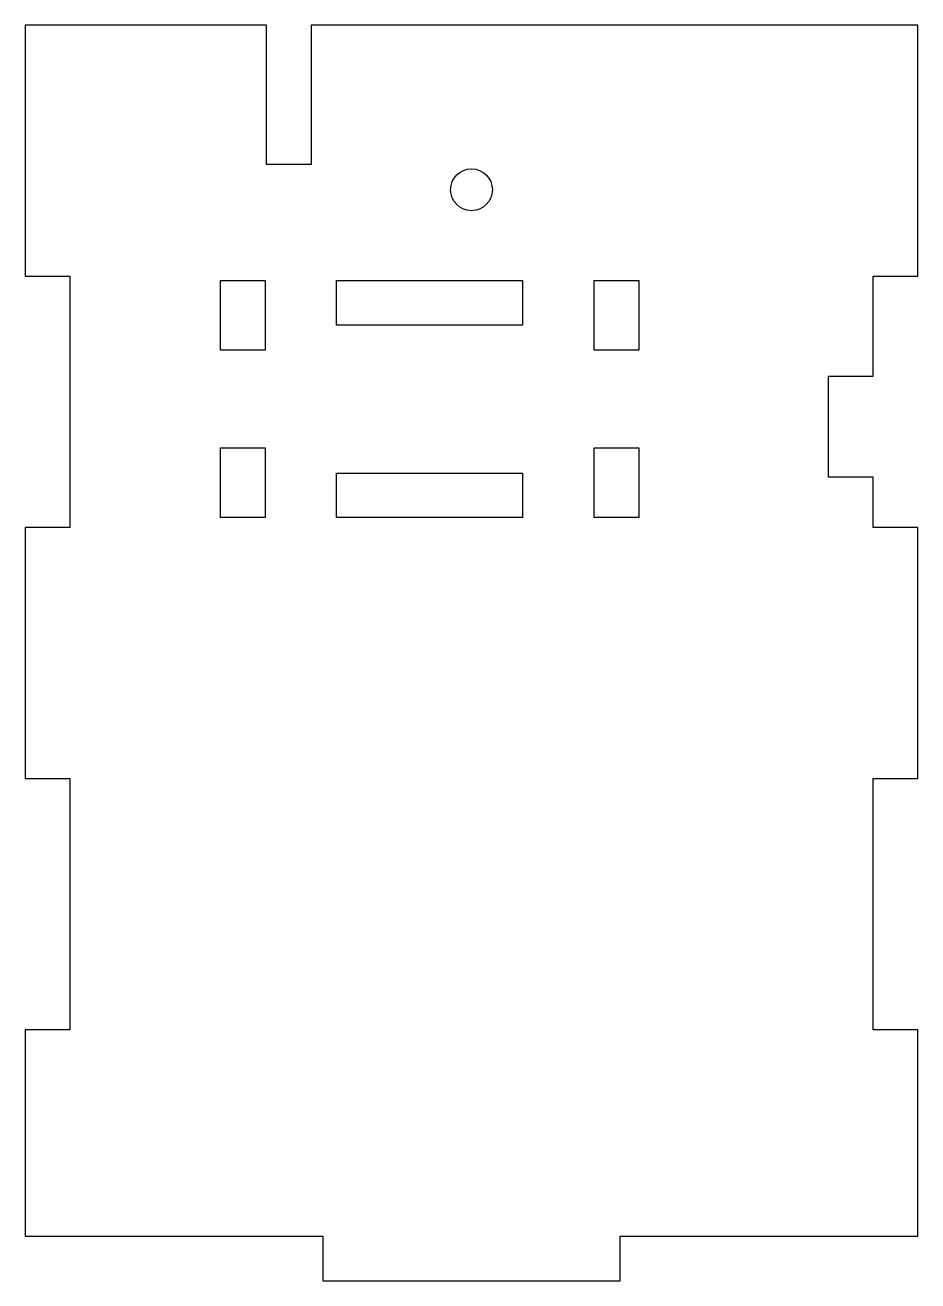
# Model space of a CAD drawing. Header units: millimetres. Extents: x 68 to 132, y 100 to 190.
import ezdxf

# ---------------------------------------------------------------- set-up
doc = ezdxf.new("R2010")
doc.units = ezdxf.units.MM
doc.layers.get('0').update_dxf_attribs({"linetype": 'CONTINUOUS'})

msp = doc.modelspace()

# ---------------------------------------------------------------- linework, layer by layer
for points in [[(85.3, 190), (68, 190), (68, 172), (71.2, 172), (71.2, 154), (68, 154), (68, 136), (71.2, 136), (71.2, 118), (68, 118), (68, 103.2), (89.333, 103.2), (89.333, 100), (110.667, 100), (110.667, 103.2), (132, 103.2), (132, 118), (128.8, 118), (128.8, 136), (132, 136), (132, 154), (128.8, 154), (128.8, 157.6), (125.6, 157.6), (125.6, 164.85), (128.8, 164.85), (128.8, 172), (132, 172), (132, 190), (88.5, 190), (88.5, 180), (85.3, 180)], [(85.2, 166.7), (82, 166.7), (82, 171.7), (85.2, 171.7)], [(103.667, 168.5), (90.333, 168.5), (90.333, 171.7), (103.667, 171.7)], [(112, 166.7), (108.8, 166.7), (108.8, 171.7), (112, 171.7)], [(85.2, 154.7), (82, 154.7), (82, 159.7), (85.2, 159.7)], [(108.8, 154.7), (108.8, 159.7), (112, 159.7), (112, 154.7)], [(103.667, 154.7), (90.333, 154.7), (90.333, 157.9), (103.667, 157.9)]]:
    msp.add_lwpolyline(points, close=True)
msp.add_circle((100, 178.2), 1.5)

doc.saveas('drawing.dxf')
